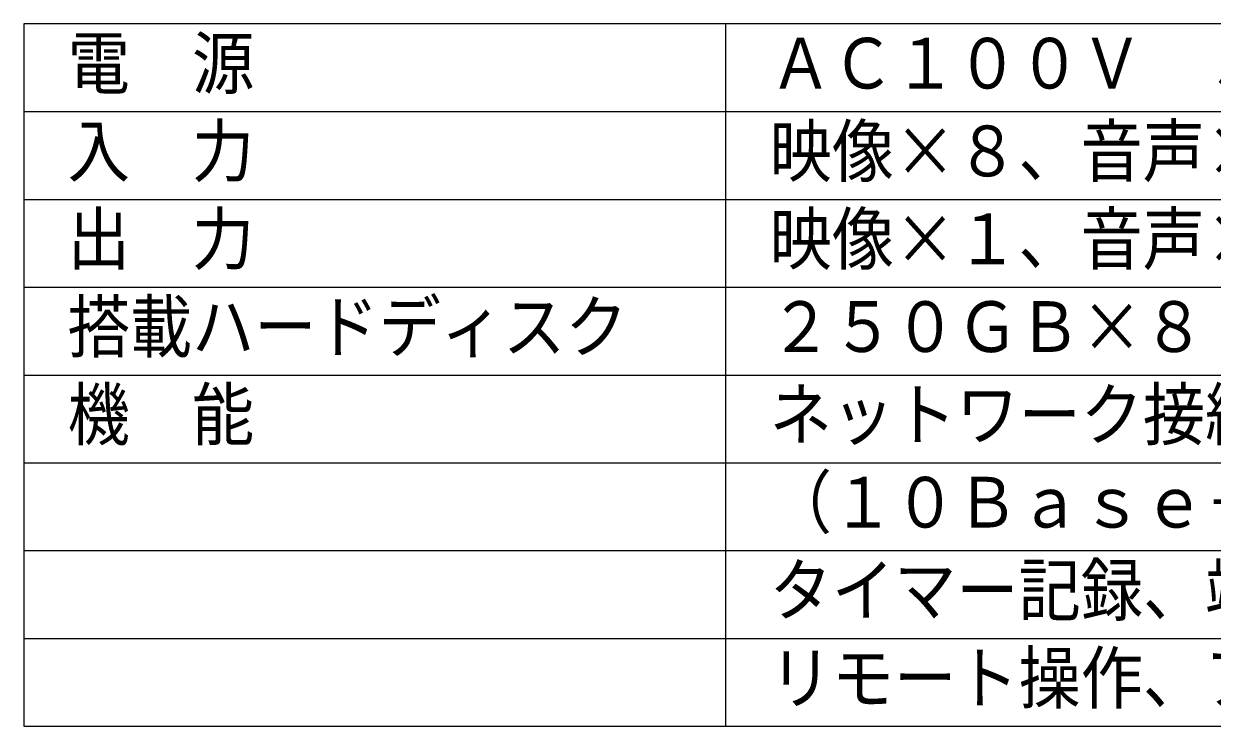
# Model space of a CAD drawing. Units: millimetres, scale not verified. Extents: x -63 to 63, y -57 to 57.
# Drawn here: x -62.5 to 5.2, y -56.5 to -16.5 of the extents above; entities that cross this region are included whole.
import ezdxf
from ezdxf.enums import TextEntityAlignment as Align

# ---------------------------------------------------------------- set-up
doc = ezdxf.new("R2010")
doc.units = ezdxf.units.MM
doc.header["$LTSCALE"] = 0.190236
doc.linetypes.add('CHAIN2', pattern=[12, 9, -1, 1, -1])
doc.layers.add('0-0_MOJI1', color=2, linetype='CHAIN2')
doc.layers.add('0-3_WAKU', color=3, linetype='Continuous')
doc.styles.add('ＭＳ ゴシック', font='')
doc.styles.get('ＭＳ ゴシック').set_extended_font_data('MS Gothic')

msp = doc.modelspace()

# ---------------------------------------------------------------- linework, layer by layer
at = {"layer": '0-3_WAKU', "color": 4}
for p, q in [((62.5001, -16.5), (-62.5001, -16.5)), ((-62.5001, -16.5), (-62.5001, -56.5001)), ((-22.5, -56.5001), (-22.5, -16.5)), ((-62.5001, -56.5001), (62.5001, -56.5001))]:
    msp.add_line(p, q, dxfattribs=at)
at = {"layer": '0-3_WAKU', "color": 1}
for p, q in [((-62.5001, -21.5), (62.5001, -21.5)), ((-62.5001, -26.5), (62.5001, -26.5)), ((-62.5001, -31.5001), (62.5001, -31.5001)), ((-62.5001, -36.5001), (62.5001, -36.5001)), ((-62.5001, -41.5001), (62.5001, -41.5001)), ((-62.5001, -46.5001), (62.5001, -46.5001)), ((-62.5001, -51.5001), (62.5001, -51.5001))]:
    msp.add_line(p, q, dxfattribs=at)

# ---------------------------------------------------------------- texts
at = {"layer": '0-0_MOJI1', "style": 'ＭＳ ゴシック', "width": 0.9}
for s, p in [('電\u3000源', (-60.0001, -21.0552)), ('ＡＣ１００Ｖ\u3000５０／６０Ｈｚ', (-20, -21.0552)), ('入  力', (-60.0001, -26.0552)), ('映像×８、音声×８、アラーム×８', (-20, -26.0552)), ('出  力\u3000\u3000\u3000', (-60.0001, -31.0552)), ('映像×１、音声×１、アラーム×３', (-20, -31.0552)), ('搭載ハードディスク', (-60.0001, -36.0552)), ('２５０ＧＢ×８', (-20, -36.0552)), ('機  能', (-60.0001, -41.0552)), ('ネットワーク接続機能', (-20, -41.0552)), ('（１０Ｂａｓｅ－Ｔ／１００Ｂａｓｅ－Ｔｘ）', (-20, -46.0552)), ('タイマー記録、端子入力記録、動き自動検出', (-20, -51.0552)), ('リモート操作、アラーム通知、セキュリティ', (-20, -56.0552))]:
    msp.add_text(s, height=2.887, dxfattribs=at).set_placement(p, align=Align.BOTTOM_LEFT)

doc.saveas('drawing.dxf')
